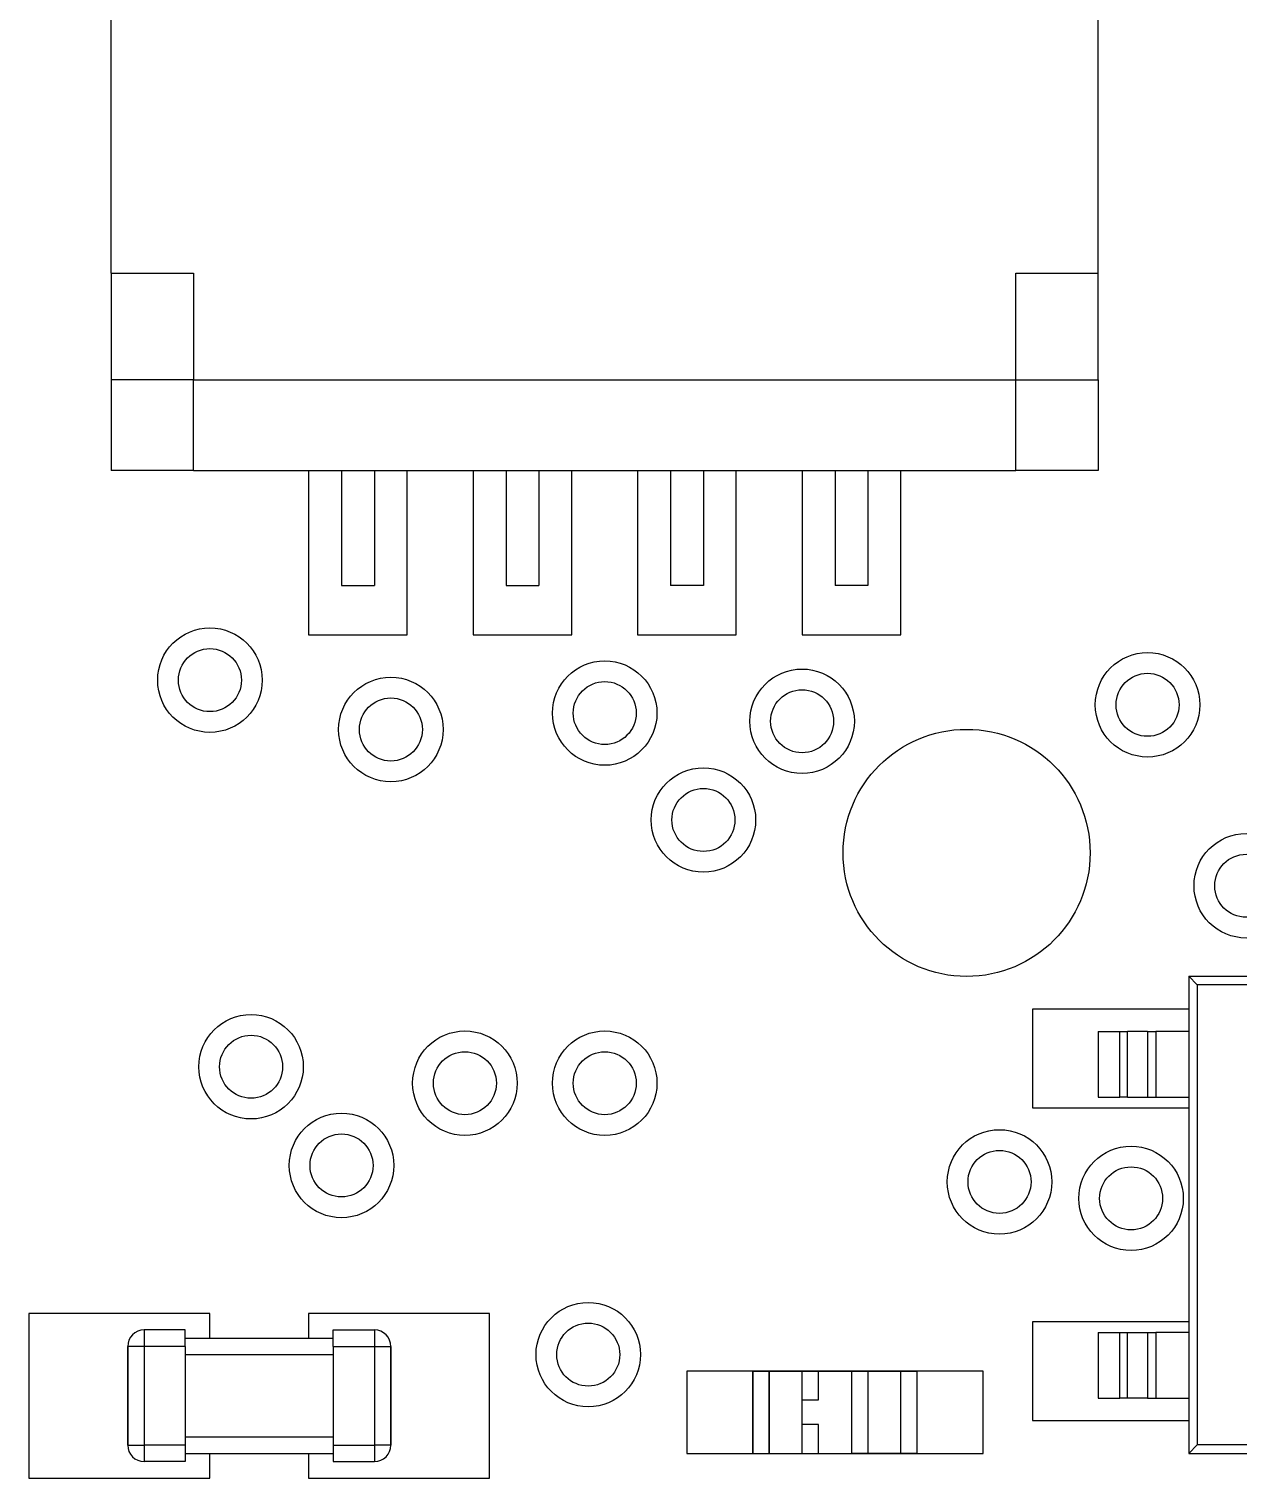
# Model space of a CAD drawing. Extents: x 68 to 194, y 85 to 140.
# Drawn here: x 91.58 to 98.93, y 107.65 to 116.46 of the extents above; entities that cross this region are included whole.
import ezdxf

# ---------------------------------------------------------------- set-up
doc = ezdxf.new("R2010")
doc.units = 0
doc.layers.add('View004', color=7, linetype='CONTINUOUS')

msp = doc.modelspace()

# ---------------------------------------------------------------- linework, layer by layer
at = {"layer": 'View004'}
for p, q in [((92.0833, 114.974), (92.0833, 118.025)), ((92.0833, 114.974), (92.0833, 118.025)), ((98.0833, 114.974), (98.0833, 118.025)), ((98.0833, 114.974), (98.0833, 118.025)), ((92.0833, 114.974), (92.0833, 114.325)), ((92.0833, 114.974), (92.5833, 114.974)), ((92.0833, 114.974), (92.0833, 114.325)), ((92.0833, 114.974), (92.5833, 114.974)), ((92.5833, 114.974), (92.5833, 114.325)), ((92.5833, 114.974), (92.5833, 114.325)), ((97.5833, 114.325), (97.5833, 114.974)), ((97.5833, 114.974), (98.0833, 114.974)), ((97.5833, 114.325), (97.5833, 114.974)), ((97.5833, 114.974), (98.0833, 114.974)), ((98.0833, 114.325), (98.0833, 114.974)), ((98.0833, 114.325), (98.0833, 114.974)), ((92.0833, 114.325), (92.0833, 113.775)), ((92.5833, 114.325), (92.0833, 114.325)), ((92.0833, 114.325), (92.0833, 113.775)), ((92.5833, 114.325), (92.0833, 114.325)), ((92.5833, 114.325), (97.5833, 114.325)), ((92.5833, 113.775), (92.5833, 114.325)), ((92.5833, 114.325), (97.5833, 114.325)), ((92.5833, 113.775), (92.5833, 114.325)), ((97.5833, 114.325), (98.0833, 114.325)), ((97.5833, 113.775), (97.5833, 114.325)), ((97.5833, 114.325), (98.0833, 114.325)), ((97.5833, 113.775), (97.5833, 114.325)), ((98.0833, 114.325), (98.0833, 113.775)), ((98.0833, 114.325), (98.0833, 113.775)), ((92.5833, 113.775), (92.0833, 113.775)), ((92.5833, 113.775), (92.0833, 113.775)), ((92.5833, 113.775), (97.5833, 113.775)), ((92.5833, 113.775), (97.5833, 113.775)), ((93.2833, 113.775), (93.2833, 112.775)), ((93.2833, 113.775), (93.2833, 112.775)), ((93.4833, 113.775), (93.4833, 113.075)), ((93.4833, 113.775), (93.4833, 113.075)), ((93.6833, 113.775), (93.6833, 113.075)), ((93.6833, 113.775), (93.6833, 113.075)), ((93.8833, 112.775), (93.8833, 113.775)), ((93.8833, 112.775), (93.8833, 113.775)), ((94.2833, 113.775), (94.2833, 112.775)), ((94.2833, 113.775), (94.2833, 112.775)), ((94.4833, 113.775), (94.4833, 113.075)), ((94.4833, 113.775), (94.4833, 113.075)), ((94.6833, 113.775), (94.6833, 113.075)), ((94.6833, 113.775), (94.6833, 113.075)), ((94.8833, 112.775), (94.8833, 113.775)), ((94.8833, 112.775), (94.8833, 113.775)), ((95.2833, 113.775), (95.2833, 112.775)), ((95.2833, 113.775), (95.2833, 112.775)), ((95.4833, 113.775), (95.4833, 113.075)), ((95.4833, 113.775), (95.4833, 113.075)), ((95.6833, 113.775), (95.6833, 113.075)), ((95.6833, 113.775), (95.6833, 113.075)), ((95.8833, 112.775), (95.8833, 113.775)), ((95.8833, 112.775), (95.8833, 113.775)), ((96.2833, 113.775), (96.2833, 112.775)), ((96.2833, 113.775), (96.2833, 112.775)), ((96.4833, 113.775), (96.4833, 113.075)), ((96.4833, 113.775), (96.4833, 113.075)), ((96.6833, 113.775), (96.6833, 113.075)), ((96.6833, 113.775), (96.6833, 113.075)), ((96.8833, 112.775), (96.8833, 113.775)), ((96.8833, 112.775), (96.8833, 113.775)), ((98.0833, 113.775), (97.5833, 113.775)), ((98.0833, 113.775), (97.5833, 113.775)), ((93.4833, 113.075), (93.6833, 113.075)), ((93.4833, 113.075), (93.6833, 113.075)), ((94.4833, 113.075), (94.6833, 113.075)), ((94.4833, 113.075), (94.6833, 113.075)), ((95.6833, 113.075), (95.4833, 113.075)), ((95.6833, 113.075), (95.4833, 113.075)), ((96.6833, 113.075), (96.4833, 113.075)), ((96.6833, 113.075), (96.4833, 113.075)), ((93.2833, 112.775), (93.8833, 112.775)), ((93.2833, 112.775), (93.8833, 112.775)), ((94.2833, 112.775), (94.8833, 112.775)), ((94.2833, 112.775), (94.8833, 112.775)), ((95.2833, 112.775), (95.8833, 112.775)), ((95.2833, 112.775), (95.8833, 112.775)), ((96.2833, 112.775), (96.8833, 112.775)), ((96.2833, 112.775), (96.8833, 112.775)), ((98.6333, 110.7), (99.9333, 110.7)), ((98.6858, 110.648), (98.6333, 110.7)), ((98.6333, 110.7), (98.6333, 110.365)), ((98.6333, 110.7), (99.9333, 110.7)), ((98.6858, 110.648), (98.6333, 110.7)), ((98.6333, 110.7), (98.6333, 110.365)), ((99.8808, 110.648), (98.6858, 110.648)), ((98.6858, 110.648), (98.6858, 107.852)), ((99.8808, 110.648), (98.6858, 110.648)), ((98.6858, 110.648), (98.6858, 107.852)), ((97.6833, 110.5), (97.6833, 109.9)), ((98.6333, 110.5), (97.6833, 110.5)), ((97.6833, 110.5), (97.6833, 109.9)), ((98.6333, 110.5), (97.6833, 110.5)), ((98.0833, 110.365), (98.2149, 110.365)), ((98.0833, 110.365), (98.0833, 109.965)), ((98.0833, 110.365), (98.2149, 110.365)), ((98.0833, 110.365), (98.0833, 109.965)), ((98.2149, 109.965), (98.2149, 110.365)), ((98.2149, 109.965), (98.2149, 110.365)), ((98.383, 110.365), (98.2606, 110.365)), ((98.383, 110.365), (98.2606, 110.365)), ((98.2606, 109.965), (98.2606, 110.365)), ((98.2606, 109.965), (98.2606, 110.365)), ((98.383, 110.365), (98.383, 109.965)), ((98.383, 110.365), (98.383, 109.965)), ((98.6333, 110.365), (98.4333, 110.365)), ((98.6333, 110.365), (98.4333, 110.365)), ((98.4333, 110.365), (98.4333, 109.965)), ((98.4333, 110.365), (98.4333, 109.965)), ((98.6333, 110.365), (98.6333, 109.965)), ((98.6333, 110.365), (98.6333, 109.965)), ((98.0833, 109.965), (98.2149, 109.965)), ((98.0833, 109.965), (98.2149, 109.965)), ((98.2606, 109.965), (98.383, 109.965)), ((98.2606, 109.965), (98.383, 109.965)), ((98.4333, 109.965), (98.6333, 109.965)), ((98.4333, 109.965), (98.6333, 109.965)), ((98.6333, 109.965), (98.6333, 109.45)), ((98.6333, 109.965), (98.6333, 109.45)), ((97.6833, 109.9), (98.6333, 109.9)), ((97.6833, 109.9), (98.6333, 109.9)), ((98.6333, 109.45), (98.6333, 109.05)), ((98.6333, 109.45), (98.6333, 109.05)), ((98.6333, 109.05), (98.6333, 108.535)), ((98.6333, 109.05), (98.6333, 108.535)), ((92.6833, 108.65), (91.5833, 108.65)), ((91.5833, 108.65), (91.5833, 107.65)), ((92.6833, 108.65), (91.5833, 108.65)), ((91.5833, 108.65), (91.5833, 107.65)), ((92.6833, 108.5), (92.6833, 108.65)), ((92.6833, 108.5), (92.6833, 108.65)), ((94.3833, 108.65), (93.2833, 108.65)), ((93.2833, 108.65), (93.2833, 108.5)), ((94.3833, 108.65), (93.2833, 108.65)), ((93.2833, 108.65), (93.2833, 108.5)), ((94.3833, 107.65), (94.3833, 108.65)), ((94.3833, 107.65), (94.3833, 108.65)), ((92.5333, 108.55), (92.2833, 108.55)), ((92.5333, 108.55), (92.2833, 108.55)), ((92.5333, 108.55), (92.2833, 108.55)), ((92.5333, 108.55), (92.2833, 108.55)), ((92.5333, 108.55), (92.2833, 108.55)), ((92.5333, 108.55), (92.2833, 108.55)), ((92.5333, 108.55), (92.2833, 108.55)), ((92.5333, 108.55), (92.2833, 108.55)), ((92.5333, 108.55), (92.2833, 108.55)), ((92.5333, 108.55), (92.2833, 108.55)), ((92.5333, 108.55), (92.2833, 108.55)), ((92.5333, 108.55), (92.2833, 108.55)), ((93.4333, 108.55), (93.6833, 108.55)), ((93.4333, 108.55), (93.6833, 108.55)), ((93.4333, 108.55), (93.6833, 108.55)), ((93.4333, 108.55), (93.6833, 108.55)), ((93.4333, 108.55), (93.6833, 108.55)), ((93.4333, 108.55), (93.6833, 108.55)), ((93.4333, 108.55), (93.6833, 108.55)), ((93.4333, 108.55), (93.6833, 108.55)), ((93.4333, 108.55), (93.6833, 108.55)), ((93.4333, 108.55), (93.6833, 108.55)), ((93.4333, 108.55), (93.6833, 108.55)), ((93.4333, 108.55), (93.6833, 108.55)), ((97.6833, 108.6), (97.6833, 108)), ((98.6333, 108.6), (97.6833, 108.6)), ((97.6833, 108.6), (97.6833, 108)), ((98.6333, 108.6), (97.6833, 108.6)), ((98.0833, 108.535), (98.2149, 108.535)), ((98.0833, 108.535), (98.0833, 108.135)), ((98.0833, 108.535), (98.2149, 108.535)), ((98.0833, 108.535), (98.0833, 108.135)), ((98.2149, 108.135), (98.2149, 108.535)), ((98.2149, 108.135), (98.2149, 108.535)), ((98.2606, 108.535), (98.383, 108.535)), ((98.2606, 108.535), (98.383, 108.535)), ((98.2606, 108.135), (98.2606, 108.535)), ((98.2606, 108.135), (98.2606, 108.535)), ((98.383, 108.535), (98.383, 108.135)), ((98.383, 108.535), (98.383, 108.135)), ((98.6333, 108.535), (98.4333, 108.535)), ((98.6333, 108.535), (98.4333, 108.535)), ((98.4333, 108.535), (98.4333, 108.135)), ((98.4333, 108.535), (98.4333, 108.135)), ((98.6333, 108.535), (98.6333, 108.135)), ((98.6333, 108.535), (98.6333, 108.135)), ((92.1833, 108.45), (92.1833, 107.85)), ((92.1833, 107.85), (92.1833, 108.45)), ((92.1833, 108.45), (92.1833, 107.85)), ((92.1833, 107.85), (92.1833, 108.45)), ((92.1833, 108.45), (92.1833, 107.85)), ((92.1833, 108.45), (92.1833, 107.85)), ((92.1833, 107.85), (92.1833, 108.45)), ((92.1833, 107.85), (92.1833, 108.45)), ((92.1833, 108.45), (92.1833, 107.85)), ((92.1833, 108.45), (92.1833, 107.85)), ((92.1833, 107.85), (92.1833, 108.45)), ((92.1833, 107.85), (92.1833, 108.45)), ((92.5333, 108.45), (92.2833, 108.45)), ((92.2833, 108.45), (92.2833, 107.85)), ((92.5333, 108.45), (92.2833, 108.45)), ((92.2833, 108.45), (92.2833, 107.85)), ((92.5333, 108.45), (92.2833, 108.45)), ((92.2833, 108.45), (92.2833, 107.85)), ((92.5333, 108.45), (92.2833, 108.45)), ((92.2833, 108.45), (92.2833, 107.85)), ((92.5333, 108.45), (92.2833, 108.45)), ((92.2833, 108.45), (92.2833, 107.85)), ((92.5333, 108.45), (92.2833, 108.45)), ((92.2833, 108.45), (92.2833, 107.85)), ((92.5333, 108.5), (93.4333, 108.5)), ((92.5333, 108.5), (93.4333, 108.5)), ((92.5333, 108.5), (93.4333, 108.5)), ((92.5333, 108.5), (93.4333, 108.5)), ((92.5333, 108.45), (92.5333, 107.85)), ((92.5333, 108.45), (92.5333, 107.85)), ((92.5333, 108.45), (92.5333, 107.85)), ((92.5333, 108.45), (92.5333, 107.85)), ((92.5333, 108.45), (92.5333, 107.85)), ((92.5333, 108.45), (92.5333, 107.85)), ((93.4333, 108.45), (93.4333, 107.85)), ((93.4333, 108.45), (93.4333, 107.85)), ((93.4333, 108.45), (93.4333, 107.85)), ((93.4333, 108.45), (93.6833, 108.45)), ((93.4333, 108.45), (93.4333, 107.85)), ((93.4333, 108.45), (93.6833, 108.45)), ((93.4333, 108.45), (93.4333, 107.85)), ((93.4333, 108.45), (93.6833, 108.45)), ((93.4333, 108.45), (93.4333, 107.85)), ((93.4333, 108.45), (93.6833, 108.45)), ((93.4333, 108.45), (93.6833, 108.45)), ((93.4333, 108.45), (93.6833, 108.45)), ((93.6833, 108.45), (93.6833, 107.85)), ((93.6833, 108.45), (93.6833, 107.85)), ((93.6833, 108.45), (93.6833, 107.85)), ((93.6833, 108.45), (93.6833, 107.85)), ((93.6833, 108.45), (93.6833, 107.85)), ((93.6833, 108.45), (93.6833, 107.85)), ((93.7833, 108.45), (93.7833, 107.85)), ((93.7833, 107.85), (93.7833, 108.45)), ((93.7833, 108.45), (93.7833, 107.85)), ((93.7833, 107.85), (93.7833, 108.45)), ((93.7833, 108.45), (93.7833, 107.85)), ((93.7833, 108.45), (93.7833, 107.85)), ((93.7833, 107.85), (93.7833, 108.45)), ((93.7833, 107.85), (93.7833, 108.45)), ((93.7833, 108.45), (93.7833, 107.85)), ((93.7833, 108.45), (93.7833, 107.85)), ((93.7833, 107.85), (93.7833, 108.45)), ((93.7833, 107.85), (93.7833, 108.45)), ((92.5333, 108.4), (93.4333, 108.4)), ((92.5333, 108.4), (93.4333, 108.4)), ((96.2833, 108.3), (95.5833, 108.3)), ((95.5833, 108.3), (95.5833, 107.8)), ((96.2833, 108.3), (95.5833, 108.3)), ((95.5833, 108.3), (95.5833, 107.8)), ((95.9833, 108.3), (95.9833, 107.8)), ((95.9833, 107.8), (95.9833, 108.3)), ((95.9833, 108.3), (95.9833, 107.8)), ((95.9833, 107.8), (95.9833, 108.3)), ((95.9833, 108.3), (95.9833, 107.8)), ((95.9833, 107.8), (95.9833, 108.3)), ((95.9833, 108.3), (95.9833, 107.8)), ((95.9833, 107.8), (95.9833, 108.3)), ((96.0833, 108.3), (96.0833, 107.8)), ((96.0833, 107.8), (96.0833, 108.3)), ((96.0833, 108.3), (96.0833, 107.8)), ((96.8833, 108.3), (96.0833, 108.3)), ((96.8833, 108.3), (96.0833, 108.3)), ((96.0833, 108.3), (96.8833, 108.3)), ((96.0833, 108.3), (96.8833, 108.3)), ((96.0833, 107.8), (96.0833, 108.3)), ((96.0833, 108.3), (96.0833, 107.8)), ((96.0833, 107.8), (96.0833, 108.3)), ((96.0833, 108.3), (96.0833, 107.8)), ((96.8833, 108.3), (96.0833, 108.3)), ((96.8833, 108.3), (96.0833, 108.3)), ((96.0833, 108.3), (96.8833, 108.3)), ((96.0833, 108.3), (96.8833, 108.3)), ((96.0833, 107.8), (96.0833, 108.3)), ((96.2833, 107.8), (96.2833, 108.3)), ((96.2833, 107.8), (96.2833, 108.3)), ((97.3833, 108.3), (96.6833, 108.3)), ((96.6833, 108.3), (96.6833, 107.8)), ((97.3833, 108.3), (96.6833, 108.3)), ((96.6833, 108.3), (96.6833, 107.8)), ((96.8833, 107.8), (96.8833, 108.3)), ((96.8833, 107.8), (96.8833, 108.3)), ((96.8833, 107.8), (96.8833, 108.3)), ((96.8833, 107.8), (96.8833, 108.3)), ((96.8833, 107.8), (96.8833, 108.3)), ((96.8833, 107.8), (96.8833, 108.3)), ((96.8833, 107.8), (96.8833, 108.3)), ((96.8833, 107.8), (96.8833, 108.3)), ((96.9192, 108.299), (96.9221, 108.299)), ((96.9202, 108.299), (96.9192, 108.299)), ((96.9192, 108.299), (96.9221, 108.299)), ((96.9202, 108.299), (96.9192, 108.299)), ((96.923, 108.299), (96.9202, 108.299)), ((96.923, 108.299), (96.9202, 108.299)), ((96.9294, 108.299), (96.9266, 108.299)), ((96.9294, 108.299), (96.9266, 108.299)), ((96.9275, 108.299), (96.9304, 108.299)), ((96.9275, 108.299), (96.9304, 108.299)), ((96.9304, 108.299), (96.9294, 108.299)), ((96.9304, 108.299), (96.9294, 108.299)), ((96.9305, 108.299), (96.9334, 108.299)), ((96.9315, 108.299), (96.9305, 108.299)), ((96.9305, 108.299), (96.9334, 108.299)), ((96.9315, 108.299), (96.9305, 108.299)), ((96.9342, 108.299), (96.9315, 108.299)), ((96.9342, 108.299), (96.9315, 108.299)), ((96.9407, 108.299), (96.9379, 108.299)), ((96.9407, 108.299), (96.9379, 108.299)), ((96.9387, 108.299), (96.9417, 108.299)), ((96.9387, 108.299), (96.9417, 108.299)), ((96.9417, 108.299), (96.9407, 108.299)), ((96.9417, 108.299), (96.9407, 108.299)), ((96.9833, 107.8), (96.9833, 108.3)), ((96.9833, 107.8), (96.9833, 108.3)), ((96.9833, 107.8), (96.9833, 108.3)), ((96.9833, 107.8), (96.9833, 108.3)), ((96.9833, 107.8), (96.9833, 108.3)), ((96.9833, 107.8), (96.9833, 108.3)), ((96.9833, 107.8), (96.9833, 108.3)), ((96.9833, 107.8), (96.9833, 108.3)), ((97.3833, 107.8), (97.3833, 108.3)), ((97.3833, 107.8), (97.3833, 108.3)), ((98.0833, 108.135), (98.2149, 108.135)), ((98.0833, 108.135), (98.2149, 108.135)), ((98.383, 108.135), (98.2606, 108.135)), ((98.383, 108.135), (98.2606, 108.135)), ((98.4333, 108.135), (98.6333, 108.135)), ((98.4333, 108.135), (98.6333, 108.135)), ((98.6333, 108.135), (98.6333, 107.8)), ((98.6333, 108.135), (98.6333, 107.8)), ((97.6833, 108), (98.6333, 108)), ((97.6833, 108), (98.6333, 108)), ((92.5333, 107.85), (92.2833, 107.85)), ((92.5333, 107.85), (92.2833, 107.85)), ((92.5333, 107.85), (92.2833, 107.85)), ((92.5333, 107.85), (92.2833, 107.85)), ((92.5333, 107.85), (92.2833, 107.85)), ((92.5333, 107.85), (92.2833, 107.85)), ((92.5333, 107.9), (93.4333, 107.9)), ((92.5333, 107.9), (93.4333, 107.9)), ((93.4333, 107.85), (93.6833, 107.85)), ((93.4333, 107.85), (93.6833, 107.85)), ((93.4333, 107.85), (93.6833, 107.85)), ((93.4333, 107.85), (93.6833, 107.85)), ((93.4333, 107.85), (93.6833, 107.85)), ((93.4333, 107.85), (93.6833, 107.85)), ((98.6858, 107.852), (98.6333, 107.8)), ((98.6858, 107.852), (98.6333, 107.8)), ((99.8808, 107.852), (98.6858, 107.852)), ((99.8808, 107.852), (98.6858, 107.852)), ((92.5333, 107.75), (92.2833, 107.75)), ((92.5333, 107.75), (92.2833, 107.75)), ((92.5333, 107.75), (92.2833, 107.75)), ((92.5333, 107.75), (92.2833, 107.75)), ((92.5333, 107.75), (92.2833, 107.75)), ((92.5333, 107.75), (92.2833, 107.75)), ((92.5333, 107.8), (93.4333, 107.8)), ((92.5333, 107.8), (93.4333, 107.8)), ((92.6833, 107.65), (92.6833, 107.8)), ((92.6833, 107.65), (92.6833, 107.8)), ((93.2833, 107.8), (93.2833, 107.65)), ((93.2833, 107.8), (93.2833, 107.65)), ((93.4333, 107.75), (93.6833, 107.75)), ((93.4333, 107.75), (93.6833, 107.75)), ((93.4333, 107.75), (93.6833, 107.75)), ((93.4333, 107.75), (93.6833, 107.75)), ((93.4333, 107.75), (93.6833, 107.75)), ((93.4333, 107.75), (93.6833, 107.75)), ((95.5833, 107.8), (96.2833, 107.8)), ((95.5833, 107.8), (96.2833, 107.8)), ((95.9833, 107.8), (96.3833, 107.8)), ((95.9833, 107.8), (96.3833, 107.8)), ((95.9833, 107.8), (96.9833, 107.8)), ((95.9833, 107.8), (96.9833, 107.8)), ((95.9833, 107.8), (96.3833, 107.8)), ((95.9833, 107.8), (96.3833, 107.8)), ((95.9833, 107.8), (96.9833, 107.8)), ((95.9833, 107.8), (96.9833, 107.8)), ((96.0833, 107.8), (96.8833, 107.8)), ((96.0833, 107.8), (96.8833, 107.8)), ((96.0833, 107.8), (96.8833, 107.8)), ((96.0833, 107.8), (96.8833, 107.8)), ((96.0833, 107.8), (96.8833, 107.8)), ((96.0833, 107.8), (96.8833, 107.8)), ((96.0833, 107.8), (96.8833, 107.8)), ((96.0833, 107.8), (96.8833, 107.8)), ((96.9833, 107.8), (96.5833, 107.8)), ((96.9833, 107.8), (96.5833, 107.8)), ((96.9833, 107.8), (96.5833, 107.8)), ((96.9833, 107.8), (96.5833, 107.8)), ((96.6833, 107.8), (97.3833, 107.8)), ((96.6833, 107.8), (97.3833, 107.8)), ((98.6333, 107.8), (99.9333, 107.8)), ((98.6333, 107.8), (99.9333, 107.8)), ((91.5833, 107.65), (92.6833, 107.65)), ((91.5833, 107.65), (92.6833, 107.65)), ((93.2833, 107.65), (94.3833, 107.65)), ((93.2833, 107.65), (94.3833, 107.65))]:
    msp.add_line(p, q, dxfattribs=at)
for centre, radius in [((92.6833, 112.5), 0.3175), ((92.6833, 112.5), 0.3175), ((92.6833, 112.5), 0.1915), ((92.6833, 112.5), 0.1915), ((98.3833, 112.35), 0.3175), ((98.3833, 112.35), 0.3175), ((95.0833, 112.3), 0.3175), ((95.0833, 112.3), 0.3175), ((93.7833, 112.2), 0.3175), ((93.7833, 112.2), 0.3175), ((95.0833, 112.3), 0.1915), ((95.0833, 112.3), 0.1915), ((96.2833, 112.25), 0.3175), ((96.2833, 112.25), 0.3175), ((98.3833, 112.35), 0.1915), ((98.3833, 112.35), 0.1915), ((96.2833, 112.25), 0.1915), ((96.2833, 112.25), 0.1915), ((93.7833, 112.2), 0.1915), ((93.7833, 112.2), 0.1915), ((97.2833, 111.45), 0.751), ((97.2833, 111.45), 0.751), ((95.6833, 111.65), 0.3175), ((95.6833, 111.65), 0.3175), ((95.6833, 111.65), 0.1915), ((95.6833, 111.65), 0.1915), ((98.9833, 111.25), 0.3175), ((98.9833, 111.25), 0.3175), ((98.9833, 111.25), 0.1915), ((98.9833, 111.25), 0.1915), ((92.9333, 110.15), 0.3175), ((92.9333, 110.15), 0.3175), ((94.2333, 110.05), 0.3175), ((94.2333, 110.05), 0.3175), ((95.0833, 110.05), 0.3175), ((95.0833, 110.05), 0.3175), ((92.9333, 110.15), 0.1915), ((92.9333, 110.15), 0.1915), ((94.2333, 110.05), 0.1915), ((94.2333, 110.05), 0.1915), ((95.0833, 110.05), 0.1915), ((95.0833, 110.05), 0.1915), ((93.4833, 109.55), 0.3175), ((93.4833, 109.55), 0.3175), ((97.4833, 109.45), 0.3175), ((97.4833, 109.45), 0.3175), ((93.4833, 109.55), 0.1915), ((93.4833, 109.55), 0.1915), ((98.2833, 109.35), 0.3175), ((98.2833, 109.35), 0.3175), ((97.4833, 109.45), 0.1915), ((97.4833, 109.45), 0.1915), ((98.2833, 109.35), 0.1915), ((98.2833, 109.35), 0.1915), ((94.9833, 108.4), 0.3175), ((94.9833, 108.4), 0.3175), ((94.9833, 108.4), 0.1915), ((94.9833, 108.4), 0.1915)]:
    msp.add_circle(centre, radius, dxfattribs=at)
for centre, start, end in [((92.2833, 108.45), 90, 180), ((92.2833, 108.45), 90, 180), ((92.2833, 108.45), 90, -180), ((92.2833, 108.45), 90, -180), ((92.2833, 108.45), 90, -180), ((92.2833, 108.45), 90, -180), ((93.6833, 108.45), 0, 90), ((93.6833, 108.45), 0, 90), ((93.6833, 108.45), 0, 90), ((93.6833, 108.45), 0, 90), ((93.6833, 108.45), 0, 90), ((93.6833, 108.45), 0, 90), ((92.2833, 107.85), 180, -90), ((92.2833, 107.85), 180, -90), ((92.2833, 107.85), -180, -90), ((92.2833, 107.85), -180, -90), ((92.2833, 107.85), -180, -90), ((92.2833, 107.85), -180, -90), ((93.6833, 107.85), -90, 0), ((93.6833, 107.85), -90, 0), ((93.6833, 107.85), -90, 0), ((93.6833, 107.85), -90, 0), ((93.6833, 107.85), -90, 0), ((93.6833, 107.85), -90, 0)]:
    msp.add_arc(centre, 0.1, start, end, dxfattribs=at)
for points, degree in [([(98.2149, 110.365), (98.2466, 110.365), (98.2606, 110.365)], 2), ([(98.2149, 110.365), (98.2466, 110.365), (98.2606, 110.365)], 2), ([(98.383, 110.365), (98.3985, 110.365), (98.4333, 110.365)], 2), ([(98.383, 110.365), (98.3985, 110.365), (98.4333, 110.365)], 2), ([(98.2606, 109.965), (98.2466, 109.965), (98.2149, 109.965)], 2), ([(98.2606, 109.965), (98.2466, 109.965), (98.2149, 109.965)], 2), ([(98.383, 109.965), (98.3985, 109.965), (98.4333, 109.965)], 2), ([(98.383, 109.965), (98.3985, 109.965), (98.4333, 109.965)], 2), ([(92.2833, 108.55), (92.2833, 108.551), (92.2833, 108.503), (92.2833, 108.45)], 3), ([(92.2833, 108.55), (92.2833, 108.551), (92.2833, 108.503), (92.2833, 108.45)], 3), ([(92.2833, 108.55), (92.2833, 108.551), (92.2833, 108.503), (92.2833, 108.45)], 3), ([(92.2833, 108.55), (92.2833, 108.551), (92.2833, 108.503), (92.2833, 108.45)], 3), ([(92.2833, 108.55), (92.2833, 108.551), (92.2833, 108.503), (92.2833, 108.45)], 3), ([(92.2833, 108.55), (92.2833, 108.551), (92.2833, 108.503), (92.2833, 108.45)], 3), ([(92.5333, 108.45), (92.5333, 108.503), (92.5333, 108.551), (92.5333, 108.55)], 3), ([(92.5333, 108.45), (92.5333, 108.503), (92.5333, 108.551), (92.5333, 108.55)], 3), ([(92.5333, 108.45), (92.5333, 108.503), (92.5333, 108.551), (92.5333, 108.55)], 3), ([(92.5333, 108.45), (92.5333, 108.503), (92.5333, 108.551), (92.5333, 108.55)], 3), ([(92.5333, 108.45), (92.5333, 108.503), (92.5333, 108.551), (92.5333, 108.55)], 3), ([(92.5333, 108.45), (92.5333, 108.503), (92.5333, 108.551), (92.5333, 108.55)], 3), ([(93.4333, 108.45), (93.4333, 108.503), (93.4333, 108.551), (93.4333, 108.55)], 3), ([(93.4333, 108.45), (93.4333, 108.503), (93.4333, 108.551), (93.4333, 108.55)], 3), ([(93.4333, 108.45), (93.4333, 108.503), (93.4333, 108.551), (93.4333, 108.55)], 3), ([(93.4333, 108.45), (93.4333, 108.503), (93.4333, 108.551), (93.4333, 108.55)], 3), ([(93.4333, 108.45), (93.4333, 108.503), (93.4333, 108.551), (93.4333, 108.55)], 3), ([(93.4333, 108.45), (93.4333, 108.503), (93.4333, 108.551), (93.4333, 108.55)], 3), ([(93.6833, 108.55), (93.6833, 108.551), (93.6833, 108.503), (93.6833, 108.45)], 3), ([(93.6833, 108.55), (93.6833, 108.551), (93.6833, 108.503), (93.6833, 108.45)], 3), ([(93.6833, 108.55), (93.6833, 108.551), (93.6833, 108.503), (93.6833, 108.45)], 3), ([(93.6833, 108.55), (93.6833, 108.551), (93.6833, 108.503), (93.6833, 108.45)], 3), ([(93.6833, 108.55), (93.6833, 108.551), (93.6833, 108.503), (93.6833, 108.45)], 3), ([(93.6833, 108.55), (93.6833, 108.551), (93.6833, 108.503), (93.6833, 108.45)], 3), ([(98.2149, 108.535), (98.2466, 108.535), (98.2606, 108.535)], 2), ([(98.2149, 108.535), (98.2466, 108.535), (98.2606, 108.535)], 2), ([(98.383, 108.535), (98.3985, 108.535), (98.4333, 108.535)], 2), ([(98.383, 108.535), (98.3985, 108.535), (98.4333, 108.535)], 2), ([(92.2833, 108.45), (92.2299, 108.45), (92.1822, 108.45), (92.1833, 108.45)], 3), ([(92.2833, 108.45), (92.2299, 108.45), (92.1822, 108.45), (92.1833, 108.45)], 3), ([(92.2833, 108.45), (92.2299, 108.45), (92.1822, 108.45), (92.1833, 108.45)], 3), ([(92.2833, 108.45), (92.2299, 108.45), (92.1822, 108.45), (92.1833, 108.45)], 3), ([(92.2833, 108.45), (92.2299, 108.45), (92.1822, 108.45), (92.1833, 108.45)], 3), ([(92.2833, 108.45), (92.2299, 108.45), (92.1822, 108.45), (92.1833, 108.45)], 3), ([(93.6833, 108.45), (93.7368, 108.45), (93.7845, 108.45), (93.7833, 108.45)], 3), ([(93.6833, 108.45), (93.7368, 108.45), (93.7845, 108.45), (93.7833, 108.45)], 3), ([(93.6833, 108.45), (93.7368, 108.45), (93.7845, 108.45), (93.7833, 108.45)], 3), ([(93.6833, 108.45), (93.7368, 108.45), (93.7845, 108.45), (93.7833, 108.45)], 3), ([(93.6833, 108.45), (93.7368, 108.45), (93.7845, 108.45), (93.7833, 108.45)], 3), ([(93.6833, 108.45), (93.7368, 108.45), (93.7845, 108.45), (93.7833, 108.45)], 3), ([(96.3833, 108.3), (95.9833, 108.3)], 1), ([(95.9833, 108.3), (96.9833, 108.3)], 1), ([(96.3833, 108.3), (95.9833, 108.3)], 1), ([(95.9833, 108.3), (96.9833, 108.3)], 1), ([(96.3833, 108.3), (95.9833, 108.3)], 1), ([(95.9833, 108.3), (96.9833, 108.3)], 1), ([(96.3833, 108.3), (95.9833, 108.3)], 1), ([(95.9833, 108.3), (96.9833, 108.3)], 1), ([(96.3833, 108.125), (96.3833, 108.3)], 1), ([(96.3833, 108.125), (96.3833, 108.3)], 1), ([(96.3833, 108.125), (96.3833, 108.3)], 1), ([(96.3833, 108.125), (96.3833, 108.3)], 1), ([(96.5833, 108.3), (96.5833, 107.8)], 1), ([(96.9833, 108.3), (96.5833, 108.3)], 1), ([(96.5833, 108.3), (96.5833, 107.8)], 1), ([(96.9833, 108.3), (96.5833, 108.3)], 1), ([(96.5833, 108.3), (96.5833, 107.8)], 1), ([(96.9833, 108.3), (96.5833, 108.3)], 1), ([(96.5833, 108.3), (96.5833, 107.8)], 1), ([(96.9833, 108.3), (96.5833, 108.3)], 1), ([(96.7982, 108.299), (96.803, 108.299)], 1), ([(96.803, 108.299), (96.7982, 108.299)], 1), ([(96.7982, 108.299), (96.803, 108.299)], 1), ([(96.803, 108.299), (96.7982, 108.299)], 1), ([(96.8012, 108.299), (96.7983, 108.299), (96.7995, 108.299)], 2), ([(96.8012, 108.299), (96.7983, 108.299), (96.7995, 108.299)], 2), ([(96.7995, 108.299), (96.8049, 108.299), (96.803, 108.299)], 2), ([(96.7995, 108.299), (96.8049, 108.299), (96.803, 108.299)], 2), ([(96.803, 108.299), (96.805, 108.299), (96.8012, 108.299)], 2), ([(96.803, 108.299), (96.805, 108.299), (96.8012, 108.299)], 2), ([(96.8221, 108.299), (96.821, 108.299), (96.8221, 108.299)], 2), ([(96.8221, 108.299), (96.821, 108.299), (96.8221, 108.299)], 2), ([(96.8261, 108.299), (96.8261, 108.299)], 1), ([(96.8261, 108.299), (96.8261, 108.299)], 1), ([(96.2833, 108.125), (96.3833, 108.125)], 1), ([(96.2833, 108.125), (96.3833, 108.125)], 1), ([(96.2833, 108.125), (96.3833, 108.125)], 1), ([(96.2833, 108.125), (96.3833, 108.125)], 1), ([(98.2606, 108.135), (98.2466, 108.135), (98.2149, 108.135)], 2), ([(98.2606, 108.135), (98.2466, 108.135), (98.2149, 108.135)], 2), ([(98.383, 108.135), (98.3985, 108.135), (98.4333, 108.135)], 2), ([(98.383, 108.135), (98.3985, 108.135), (98.4333, 108.135)], 2), ([(96.3833, 107.975), (96.2833, 107.975)], 1), ([(96.3833, 107.975), (96.2833, 107.975)], 1), ([(96.3833, 107.975), (96.2833, 107.975)], 1), ([(96.3833, 107.975), (96.2833, 107.975)], 1), ([(96.3833, 107.8), (96.3833, 107.975)], 1), ([(96.3833, 107.8), (96.3833, 107.975)], 1), ([(96.3833, 107.8), (96.3833, 107.975)], 1), ([(96.3833, 107.8), (96.3833, 107.975)], 1), ([(92.1833, 107.85), (92.1822, 107.85), (92.2299, 107.85), (92.2833, 107.85)], 3), ([(92.1833, 107.85), (92.1822, 107.85), (92.2299, 107.85), (92.2833, 107.85)], 3), ([(92.1833, 107.85), (92.1822, 107.85), (92.2299, 107.85), (92.2833, 107.85)], 3), ([(92.1833, 107.85), (92.1822, 107.85), (92.2299, 107.85), (92.2833, 107.85)], 3), ([(92.1833, 107.85), (92.1822, 107.85), (92.2299, 107.85), (92.2833, 107.85)], 3), ([(92.1833, 107.85), (92.1822, 107.85), (92.2299, 107.85), (92.2833, 107.85)], 3), ([(92.2833, 107.85), (92.2833, 107.797), (92.2833, 107.749), (92.2833, 107.75)], 3), ([(92.2833, 107.85), (92.2833, 107.797), (92.2833, 107.749), (92.2833, 107.75)], 3), ([(92.2833, 107.85), (92.2833, 107.797), (92.2833, 107.749), (92.2833, 107.75)], 3), ([(92.2833, 107.85), (92.2833, 107.797), (92.2833, 107.749), (92.2833, 107.75)], 3), ([(92.2833, 107.85), (92.2833, 107.797), (92.2833, 107.749), (92.2833, 107.75)], 3), ([(92.2833, 107.85), (92.2833, 107.797), (92.2833, 107.749), (92.2833, 107.75)], 3), ([(92.5333, 107.85), (92.5333, 107.797), (92.5333, 107.749), (92.5333, 107.75)], 3), ([(92.5333, 107.85), (92.5333, 107.797), (92.5333, 107.749), (92.5333, 107.75)], 3), ([(92.5333, 107.85), (92.5333, 107.797), (92.5333, 107.749), (92.5333, 107.75)], 3), ([(92.5333, 107.85), (92.5333, 107.797), (92.5333, 107.749), (92.5333, 107.75)], 3), ([(92.5333, 107.85), (92.5333, 107.797), (92.5333, 107.749), (92.5333, 107.75)], 3), ([(92.5333, 107.85), (92.5333, 107.797), (92.5333, 107.749), (92.5333, 107.75)], 3), ([(93.4333, 107.85), (93.4333, 107.797), (93.4333, 107.749), (93.4333, 107.75)], 3), ([(93.4333, 107.85), (93.4333, 107.797), (93.4333, 107.749), (93.4333, 107.75)], 3), ([(93.4333, 107.85), (93.4333, 107.797), (93.4333, 107.749), (93.4333, 107.75)], 3), ([(93.4333, 107.85), (93.4333, 107.797), (93.4333, 107.749), (93.4333, 107.75)], 3), ([(93.4333, 107.85), (93.4333, 107.797), (93.4333, 107.749), (93.4333, 107.75)], 3), ([(93.4333, 107.85), (93.4333, 107.797), (93.4333, 107.749), (93.4333, 107.75)], 3), ([(93.6833, 107.85), (93.6833, 107.797), (93.6833, 107.749), (93.6833, 107.75)], 3), ([(93.7833, 107.85), (93.7845, 107.85), (93.7368, 107.85), (93.6833, 107.85)], 3), ([(93.6833, 107.85), (93.6833, 107.797), (93.6833, 107.749), (93.6833, 107.75)], 3), ([(93.7833, 107.85), (93.7845, 107.85), (93.7368, 107.85), (93.6833, 107.85)], 3), ([(93.6833, 107.85), (93.6833, 107.797), (93.6833, 107.749), (93.6833, 107.75)], 3), ([(93.7833, 107.85), (93.7845, 107.85), (93.7368, 107.85), (93.6833, 107.85)], 3), ([(93.6833, 107.85), (93.6833, 107.797), (93.6833, 107.749), (93.6833, 107.75)], 3), ([(93.7833, 107.85), (93.7845, 107.85), (93.7368, 107.85), (93.6833, 107.85)], 3), ([(93.6833, 107.85), (93.6833, 107.797), (93.6833, 107.749), (93.6833, 107.75)], 3), ([(93.7833, 107.85), (93.7845, 107.85), (93.7368, 107.85), (93.6833, 107.85)], 3), ([(93.6833, 107.85), (93.6833, 107.797), (93.6833, 107.749), (93.6833, 107.75)], 3), ([(93.7833, 107.85), (93.7845, 107.85), (93.7368, 107.85), (93.6833, 107.85)], 3)]:
    msp.add_open_spline(points, degree=degree, dxfattribs=at)

doc.saveas('drawing.dxf')
